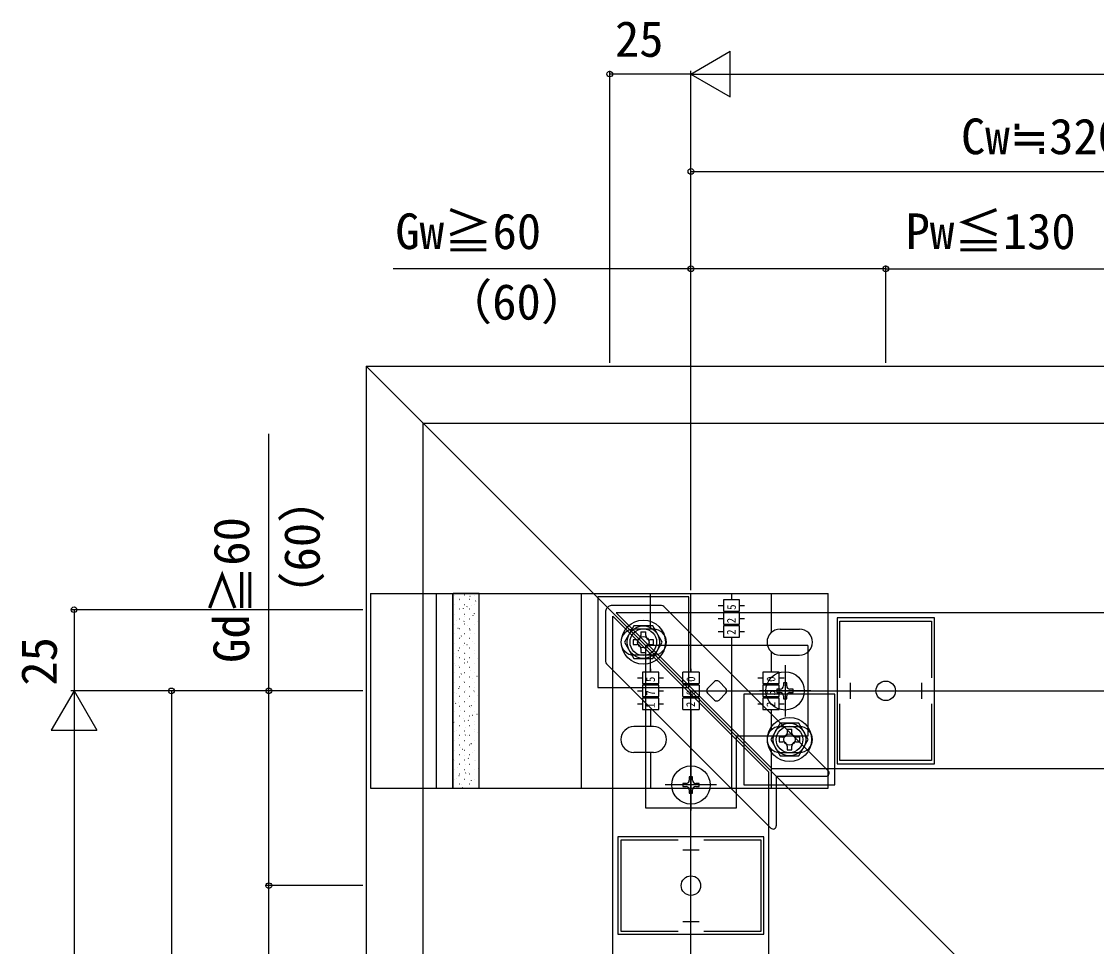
# Model space of a CAD drawing. Units: millimetres, scale not verified. Extents: x -875 to 875, y -1300 to 1292.
# Drawn here: x -372.4 to -41.3, y -450.4 to -165.4 of the extents above; entities that cross this region are included whole.
import ezdxf
from ezdxf.enums import TextEntityAlignment as Align

# ---------------------------------------------------------------- set-up
doc = ezdxf.new("R2010")
doc.units = ezdxf.units.MM
doc.header["$LTSCALE"] = 8
for name, color, linetype in [('0-2_YKK_11', 7, 'Continuous'), ('0-4_YKK_12', 2, 'Continuous'), ('0-5_YKK_13', 4, 'Continuous'), ('0-7_YKK_D', 6, 'Continuous'), ('0-9_YSS_K', 3, 'Continuous')]:
    doc.layers.add(name, color=color, linetype=linetype)
doc.styles.add('ＭＳ ゴシック', font='')
doc.styles.get('ＭＳ ゴシック').set_extended_font_data('MS Gothic')

msp = doc.modelspace()

# ---------------------------------------------------------------- linework, layer by layer
at = {"layer": '0-2_YKK_11'}
for p, q in [((-117.227, -369.1), (-117.227, -374.1)), ((-95.227, -369.1), (-95.227, -374.1)), ((-119.727, -371.6), (-114.727, -371.6)), ((-97.727, -371.6), (-92.727, -371.6)), ((-166.227, -423.1), (-166.227, -418.1)), ((-168.727, -420.6), (-163.727, -420.6)), ((-166.227, -445.1), (-166.227, -440.1)), ((-168.727, -442.6), (-163.727, -442.6))]:
    msp.add_line(p, q, dxfattribs=at)
for points in [[(-121.227, -349.1), (-121.227, -394.1), (-91.227, -394.1), (-91.227, -349.1)], [(-188.727, -446.6), (-143.727, -446.6), (-143.727, -416.6), (-188.727, -416.6)]]:
    msp.add_lwpolyline(points, close=True, dxfattribs=at)
for points in [[(-120.327, -367.631), (-120.327, -350.1), (-92.127, -350.1), (-92.127, -367.631)], [(-92.127, -375.569), (-92.127, -393.1), (-120.327, -393.1), (-120.327, -375.569)], [(-170.196, -445.7), (-187.727, -445.7), (-187.727, -417.5), (-170.196, -417.5)], [(-162.259, -417.5), (-144.727, -417.5), (-144.727, -445.7), (-162.259, -445.7)]]:
    msp.add_lwpolyline(points, dxfattribs=at)
at = {"layer": '0-4_YKK_12'}
for p, q in [((-266.227, -271.6), (-266.227, -1111.6)), ((-266.227, -271.6), (143.925, -271.6)), ((-266.227, -271.6), (-66.227, -471.6)), ((-189.227, -347.6), (-141.227, -395.6)), ((-190.227, -348.6), (-142.227, -396.6))]:
    msp.add_line(p, q, dxfattribs=at)
for points in [[(68.273, -347.6), (-172.55, -347.6), (-189.227, -347.6)], [(-190.227, -606.1), (-190.227, -365.278), (-190.227, -348.6)], [(-142.227, -606.1), (-142.227, -413.278), (-142.227, -396.6)], [(68.273, -395.6), (-124.55, -395.6), (-141.227, -395.6)]]:
    msp.add_lwpolyline(points, dxfattribs=at)
for centre in [(-106.227, -371.6), (-166.227, -431.6)]:
    msp.add_circle(centre, 3, dxfattribs=at)
at = {"layer": '0-5_YKK_13'}
for p, q in [((-264.927, -341.6), (-123.927, -341.6)), ((-244.727, -341.6), (-244.727, -401.6)), ((-239.692, -341.6), (-239.692, -401.6)), ((-239.411, -401.6), (-239.411, -341.6)), ((-239.017, -342.116), (-239.067, -342.116)), ((-237.402, -343.491), (-237.452, -343.491)), ((-237.387, -343.687), (-237.396, -343.691)), ((-235.977, -342.116), (-236.027, -342.116)), ((-234.362, -343.491), (-234.412, -343.491)), ((-234.267, -342.582), (-234.276, -342.586)), ((-232.937, -342.116), (-232.987, -342.116)), ((-232.467, -343.887), (-232.55, -343.942)), ((-231.524, -341.611), (-231.533, -341.614)), ((-200.027, -341.6), (-200.027, -401.6)), ((-178.627, -352.6), (-178.627, -341.6)), ((-166.227, -365.85), (-166.227, -341.6)), ((-153.727, -341.6), (-153.727, -343.6)), ((-153.727, -342.565), (-153.727, -343.6)), ((-141.527, -341.6), (-141.527, -353.695)), ((-239.531, -347.288), (-239.541, -347.291)), ((-239.017, -345.106), (-239.067, -345.106)), ((-237.402, -346.481), (-237.452, -346.481)), ((-236.411, -346.183), (-236.42, -346.186)), ((-235.977, -345.106), (-236.027, -345.106)), ((-235.156, -345.667), (-235.24, -345.722)), ((-234.362, -346.481), (-234.412, -346.481)), ((-233.668, -345.211), (-233.677, -345.215)), ((-232.937, -345.106), (-232.987, -345.106)), ((-192.527, -347.299), (-192.527, -362.563)), ((-175.264, -345.3), (-190.528, -345.3)), ((-174.557, -345.593), (-123.957, -396.193)), ((-157.787, -345.35), (-156.227, -345.35)), ((-151.227, -345.35), (-149.752, -345.35)), ((-239.017, -348.096), (-239.067, -348.096)), ((-238.555, -349.783), (-238.565, -349.786)), ((-237.402, -349.471), (-237.452, -349.471)), ((-236.041, -350.17), (-236.124, -350.225)), ((-235.977, -348.096), (-236.027, -348.096)), ((-235.812, -348.812), (-235.822, -348.815)), ((-234.362, -349.471), (-234.412, -349.471)), ((-233.351, -348.39), (-233.435, -348.445)), ((-233.022, -347.823), (-233.031, -347.827)), ((-232.937, -348.096), (-232.987, -348.096)), ((-232.046, -350.319), (-232.055, -350.322)), ((-157.787, -349.35), (-156.227, -349.35)), ((-151.227, -349.35), (-149.752, -349.35)), ((-239.017, -351.086), (-239.067, -351.086)), ((-239.017, -354.076), (-239.067, -354.076)), ((-237.956, -352.412), (-237.966, -352.415)), ((-237.402, -352.461), (-237.452, -352.461)), ((-235.977, -351.086), (-236.027, -351.086)), ((-235.977, -354.076), (-236.027, -354.076)), ((-235.166, -351.424), (-235.176, -351.427)), ((-234.362, -352.461), (-234.412, -352.461)), ((-234.236, -352.893), (-234.319, -352.948)), ((-234.19, -353.919), (-234.2, -353.922)), ((-232.937, -351.086), (-232.987, -351.086)), ((-232.937, -354.076), (-232.987, -354.076)), ((-231.447, -352.948), (-231.457, -352.951)), ((-177.777, -352.6), (-183.777, -352.6)), ((-181.627, -353.45), (-181.627, -354.6)), ((-181.627, -353.45), (-180.127, -353.45)), ((-180.127, -354.6), (-180.127, -353.45)), ((-157.787, -353.35), (-156.227, -353.35)), ((-151.227, -353.35), (-149.752, -353.35)), ((-138.777, -352.6), (-132.777, -352.6)), ((-239.017, -357.066), (-239.067, -357.066)), ((-237.402, -355.451), (-237.452, -355.451)), ((-237.31, -355.024), (-237.32, -355.027)), ((-236.925, -354.673), (-237.009, -354.728)), ((-236.334, -357.519), (-236.344, -357.523)), ((-235.977, -357.066), (-236.027, -357.066)), ((-235.12, -357.396), (-235.204, -357.451)), ((-234.362, -355.451), (-234.412, -355.451)), ((-233.591, -356.548), (-233.601, -356.551)), ((-232.937, -357.066), (-232.987, -357.066)), ((-184.027, -355.85), (-184.027, -357.35)), ((-182.877, -355.85), (-184.027, -355.85)), ((-184.027, -357.35), (-182.877, -357.35)), ((-177.727, -355.85), (-178.877, -355.85)), ((-178.877, -357.35), (-177.727, -357.35)), ((-177.727, -357.35), (-177.727, -355.85)), ((-153.727, -355.054), (-153.727, -356.224)), ((-153.727, -355.1), (-153.727, -401.6)), ((-239.455, -358.624), (-239.464, -358.628)), ((-239.017, -360.056), (-239.067, -360.056)), ((-237.81, -359.176), (-237.893, -359.231)), ((-237.402, -358.441), (-237.452, -358.441)), ((-235.977, -360.056), (-236.027, -360.056)), ((-235.736, -360.148), (-235.745, -360.152)), ((-234.362, -358.441), (-234.412, -358.441)), ((-232.937, -360.056), (-232.987, -360.056)), ((-232.945, -359.16), (-232.955, -359.163)), ((-177.777, -360.6), (-183.777, -360.6)), ((-181.627, -358.6), (-181.627, -359.75)), ((-178.627, -365.85), (-178.627, -360.6)), ((-141.527, -359.505), (-141.527, -365.85)), ((-138.777, -360.6), (-132.777, -360.6)), ((-239.017, -363.046), (-239.067, -363.046)), ((-238.694, -363.679), (-238.777, -363.735)), ((-238.479, -361.12), (-238.488, -361.123)), ((-237.88, -363.748), (-237.889, -363.752)), ((-237.402, -361.431), (-237.452, -361.431)), ((-236.005, -361.899), (-236.088, -361.955)), ((-235.977, -363.046), (-236.027, -363.046)), ((-235.089, -362.76), (-235.099, -362.764)), ((-234.362, -361.431), (-234.412, -361.431)), ((-232.937, -363.046), (-232.987, -363.046)), ((-231.969, -361.655), (-231.979, -361.659)), ((-192.234, -363.271), (-141.634, -413.871)), ((-141.527, -363.85), (-141.527, -365.85)), ((-137.227, -363.7), (-137.227, -379.5)), ((-239.017, -366.036), (-239.067, -366.036)), ((-237.402, -364.421), (-237.452, -364.421)), ((-237.402, -367.411), (-237.452, -367.411)), ((-237.234, -366.361), (-237.243, -366.364)), ((-236.889, -366.403), (-236.973, -366.458)), ((-235.977, -366.036), (-236.027, -366.036)), ((-234.362, -364.421), (-234.412, -364.421)), ((-234.362, -367.411), (-234.412, -367.411)), ((-234.114, -365.256), (-234.123, -365.259)), ((-232.937, -366.036), (-232.987, -366.036)), ((-232.087, -367.142), (-232.17, -367.197)), ((-178.627, -364.815), (-178.627, -365.85)), ((-168.677, -369.35), (-168.677, -365.85)), ((-163.727, -365.85), (-168.677, -365.85)), ((-166.227, -364.815), (-166.227, -365.85)), ((-163.727, -365.85), (-163.727, -369.35)), ((-141.527, -364.815), (-141.527, -365.85)), ((-239.578, -368.183), (-239.662, -368.238)), ((-239.378, -369.961), (-239.387, -369.964)), ((-239.017, -369.026), (-239.067, -369.026)), ((-237.402, -370.401), (-237.452, -370.401)), ((-236.258, -368.856), (-236.267, -368.859)), ((-235.977, -369.026), (-236.027, -369.026)), ((-234.362, -370.401), (-234.412, -370.401)), ((-233.515, -367.885), (-233.524, -367.888)), ((-232.937, -369.026), (-232.987, -369.026)), ((-232.869, -370.497), (-232.878, -370.5)), ((-182.687, -367.6), (-181.127, -367.6)), ((-176.127, -367.6), (-174.652, -367.6)), ((-168.677, -369.35), (-163.727, -369.35)), ((-168.677, -373.35), (-168.677, -369.85)), ((-163.727, -369.85), (-168.677, -369.85)), ((-163.727, -369.85), (-163.727, -373.35)), ((-161.106, -370.893), (-158.984, -368.772)), ((-157.57, -368.772), (-155.449, -370.893)), ((-145.587, -367.6), (-144.027, -367.6)), ((-139.027, -367.6), (-137.552, -367.6)), ((-239.017, -372.016), (-239.067, -372.016)), ((-238.402, -372.456), (-238.411, -372.46)), ((-237.774, -370.906), (-237.857, -370.961)), ((-237.402, -373.391), (-237.452, -373.391)), ((-235.977, -372.016), (-236.027, -372.016)), ((-235.659, -371.485), (-235.668, -371.488)), ((-235.013, -374.097), (-235.022, -374.1)), ((-234.362, -373.391), (-234.412, -373.391)), ((-232.971, -371.645), (-233.054, -371.7)), ((-232.937, -372.016), (-232.987, -372.016)), ((-231.893, -372.992), (-231.902, -372.995)), ((-182.687, -371.6), (-181.127, -371.6)), ((-176.127, -371.6), (-174.652, -371.6)), ((-168.677, -373.35), (-163.727, -373.35)), ((-168.677, -377.35), (-168.677, -373.85)), ((-163.727, -373.85), (-168.677, -373.85)), ((-163.727, -373.85), (-163.727, -377.35)), ((-158.984, -374.428), (-161.106, -372.307)), ((-155.449, -372.307), (-157.57, -374.428)), ((-155.156, -371.6), (-123.927, -371.6)), ((-145.587, -371.6), (-144.027, -371.6)), ((-129.327, -371.6), (-145.127, -371.6)), ((-138.727, -371.1), (-139.727, -371.1)), ((-139.027, -371.6), (-137.552, -371.6)), ((-239.017, -375.006), (-239.067, -375.006)), ((-238.658, -375.409), (-238.741, -375.464)), ((-237.803, -375.085), (-237.812, -375.088)), ((-237.402, -376.381), (-237.452, -376.381)), ((-235.977, -375.006), (-236.027, -375.006)), ((-234.362, -376.381), (-234.412, -376.381)), ((-234.037, -376.592), (-234.046, -376.596)), ((-233.855, -376.148), (-233.939, -376.203)), ((-232.937, -375.006), (-232.987, -375.006)), ((-182.687, -375.6), (-181.127, -375.6)), ((-178.627, -377.35), (-178.627, -379.35)), ((-178.627, -377.35), (-178.627, -378.521)), ((-178.627, -377.35), (-178.627, -382.6)), ((-176.127, -375.6), (-174.652, -375.6)), ((-168.677, -377.35), (-163.727, -377.35)), ((-166.227, -379.35), (-166.227, -377.35)), ((-166.227, -377.35), (-166.227, -378.521)), ((-166.227, -377.35), (-166.227, -401.6)), ((-145.587, -375.6), (-144.027, -375.6)), ((-141.527, -377.35), (-141.527, -383.695)), ((-141.527, -377.35), (-141.527, -378.521)), ((-139.027, -375.6), (-137.552, -375.6)), ((-239.542, -379.912), (-239.626, -379.967)), ((-239.017, -377.996), (-239.067, -377.996)), ((-237.402, -379.371), (-237.452, -379.371)), ((-237.157, -377.697), (-237.166, -377.701)), ((-236.181, -380.193), (-236.191, -380.196)), ((-235.977, -377.996), (-236.027, -377.996)), ((-234.74, -380.651), (-234.823, -380.706)), ((-234.362, -379.371), (-234.412, -379.371)), ((-233.438, -379.221), (-233.447, -379.225)), ((-232.937, -377.996), (-232.987, -377.996)), ((-232.051, -378.871), (-232.134, -378.926)), ((-239.301, -381.298), (-239.311, -381.301)), ((-239.017, -380.986), (-239.067, -380.986)), ((-239.017, -383.976), (-239.067, -383.976)), ((-238.325, -383.793), (-238.335, -383.796)), ((-237.402, -382.361), (-237.452, -382.361)), ((-235.977, -380.986), (-236.027, -380.986)), ((-235.977, -383.976), (-236.027, -383.976)), ((-235.582, -382.822), (-235.592, -382.825)), ((-234.362, -382.361), (-234.412, -382.361)), ((-232.935, -383.374), (-233.018, -383.43)), ((-232.937, -380.986), (-232.987, -380.986)), ((-232.937, -383.976), (-232.987, -383.976)), ((-232.792, -381.833), (-232.801, -381.837)), ((-177.777, -382.6), (-183.777, -382.6)), ((-138.777, -382.6), (-132.777, -382.6)), ((-136.627, -383.45), (-136.627, -384.6)), ((-136.627, -383.45), (-135.127, -383.45)), ((-135.127, -384.6), (-135.127, -383.45)), ((-239.017, -386.966), (-239.067, -386.966)), ((-237.726, -386.422), (-237.736, -386.425)), ((-237.402, -385.351), (-237.452, -385.351)), ((-235.977, -386.966), (-236.027, -386.966)), ((-235.624, -385.154), (-235.708, -385.21)), ((-234.936, -385.434), (-234.946, -385.437)), ((-234.362, -385.351), (-234.412, -385.351)), ((-232.937, -386.966), (-232.987, -386.966)), ((-231.816, -384.329), (-231.825, -384.332)), ((-152.227, -407.6), (-152.227, -385.6)), ((-139.027, -385.85), (-139.027, -387.35)), ((-137.877, -385.85), (-139.027, -385.85)), ((-139.027, -387.35), (-137.877, -387.35)), ((-132.727, -385.85), (-133.877, -385.85)), ((-133.877, -387.35), (-132.727, -387.35)), ((-132.727, -387.35), (-132.727, -385.85)), ((-239.017, -389.956), (-239.067, -389.956)), ((-237.402, -388.341), (-237.452, -388.341)), ((-237.08, -389.034), (-237.09, -389.037)), ((-236.509, -389.658), (-236.592, -389.713)), ((-235.977, -389.956), (-236.027, -389.956)), ((-234.362, -388.341), (-234.412, -388.341)), ((-233.96, -387.929), (-233.97, -387.932)), ((-233.819, -387.878), (-233.903, -387.933)), ((-233.361, -390.558), (-233.371, -390.561)), ((-232.937, -389.956), (-232.987, -389.956)), ((-177.777, -390.6), (-183.777, -390.6)), ((-178.627, -390.6), (-178.627, -401.6)), ((-141.527, -389.505), (-141.527, -401.6)), ((-138.777, -390.6), (-132.777, -390.6)), ((-136.627, -388.6), (-136.627, -389.75)), ((-239.225, -392.634), (-239.234, -392.638)), ((-239.017, -392.946), (-239.067, -392.946)), ((-237.402, -391.331), (-237.452, -391.331)), ((-236.104, -391.529), (-236.114, -391.533)), ((-235.977, -392.946), (-236.027, -392.946)), ((-234.704, -392.381), (-234.787, -392.436)), ((-234.362, -391.331), (-234.412, -391.331)), ((-232.937, -392.946), (-232.987, -392.946)), ((-232.715, -393.17), (-232.725, -393.173)), ((-166.227, -392.7), (-166.227, -408.5)), ((-239.017, -395.936), (-239.067, -395.936)), ((-238.249, -395.13), (-238.258, -395.133)), ((-237.393, -394.161), (-237.477, -394.216)), ((-237.402, -394.321), (-237.452, -394.321)), ((-237.402, -397.311), (-237.452, -397.311)), ((-235.977, -395.936), (-236.027, -395.936)), ((-235.588, -396.884), (-235.672, -396.939)), ((-235.506, -394.158), (-235.515, -394.162)), ((-234.86, -396.77), (-234.869, -396.774)), ((-234.362, -394.321), (-234.412, -394.321)), ((-234.362, -397.311), (-234.412, -397.311)), ((-232.937, -395.936), (-232.987, -395.936)), ((-231.739, -395.665), (-231.749, -395.669)), ((-239.017, -398.926), (-239.067, -398.926)), ((-238.278, -398.664), (-238.361, -398.719)), ((-237.65, -397.758), (-237.659, -397.762)), ((-237.402, -400.301), (-237.452, -400.301)), ((-237.004, -400.371), (-237.013, -400.374)), ((-235.977, -398.926), (-236.027, -398.926)), ((-234.362, -400.301), (-234.412, -400.301)), ((-233.884, -399.266), (-233.893, -399.269)), ((-232.937, -398.926), (-232.987, -398.926)), ((-158.327, -400.6), (-174.127, -400.6)), ((-167.727, -400.1), (-168.727, -400.1)), ((-139.927, -397.9), (-124.664, -397.9)), ((-139.927, -397.9), (-139.927, -413.163)), ((-236.473, -401.387), (-236.556, -401.442))]:
    msp.add_line(p, q, dxfattribs=at)
for points in [[(-264.927, -341.6), (-264.927, -401.6), (-123.927, -401.6), (-123.927, -341.6)], [(-239.692, -401.6), (-231.446, -401.6), (-231.446, -341.6), (-239.446, -341.6)], [(-190.531, -345.3), (-190.815, -345.321), (-191.092, -345.382), (-191.359, -345.482), (-191.607, -345.618), (-191.836, -345.789), (-192.037, -345.99), (-192.208, -346.218), (-192.345, -346.467), (-192.444, -346.732), (-192.506, -347.011), (-192.527, -347.296)], [(-192.527, -347.299), (-192.527, -347.298), (-192.527, -347.296)], [(-190.531, -345.3), (-190.529, -345.3), (-190.528, -345.3)], [(-181.627, -359.75), (-180.127, -359.75), (-180.127, -358.6)], [(-130.227, -357.6), (-180.227, -357.6), (-180.227, -407.6), (-152.227, -407.6)], [(-130.227, -357.6), (-130.227, -385.6), (-152.227, -385.6)], [(-136.727, -370.1), (-136.727, -369.1), (-137.727, -369.1), (-137.727, -370.1)], [(-139.727, -371.1), (-139.727, -372.1), (-138.727, -372.1)], [(-137.727, -373.1), (-137.727, -374.1), (-136.727, -374.1), (-136.727, -373.1)], [(-135.727, -372.1), (-134.727, -372.1), (-134.727, -371.1), (-135.727, -371.1)], [(-136.627, -389.75), (-135.127, -389.75), (-135.127, -388.6)], [(-168.727, -400.1), (-168.727, -401.1), (-167.727, -401.1)], [(-165.727, -399.1), (-165.727, -398.1), (-166.727, -398.1), (-166.727, -399.1)], [(-164.727, -401.1), (-163.727, -401.1), (-163.727, -400.1), (-164.727, -400.1)], [(-166.727, -402.1), (-166.727, -403.1), (-165.727, -403.1), (-165.727, -402.1)]]:
    msp.add_lwpolyline(points, dxfattribs=at)
for points in [[(-194.877, -370.6), (-166.877, -370.6), (-166.877, -342.6), (-194.877, -342.6)], [(-151.227, -347.1), (-151.227, -343.6), (-156.227, -343.6), (-156.227, -347.1)], [(-151.227, -351.1), (-151.227, -347.6), (-156.227, -347.6), (-156.227, -351.1)], [(-183.764, -351.6), (-186.651, -356.6), (-183.764, -361.6), (-177.99, -361.6), (-175.104, -356.6), (-177.99, -351.6)], [(-151.227, -355.1), (-151.227, -351.6), (-156.227, -351.6), (-156.227, -355.1)], [(-176.127, -369.35), (-176.127, -365.85), (-181.127, -365.85), (-181.127, -369.35)], [(-139.027, -369.35), (-139.027, -365.85), (-144.027, -365.85), (-144.027, -369.35)], [(-176.127, -373.35), (-176.127, -369.85), (-181.127, -369.85), (-181.127, -373.35)], [(-139.027, -373.35), (-139.027, -369.85), (-144.027, -369.85), (-144.027, -373.35)], [(-176.127, -377.35), (-176.127, -373.85), (-181.127, -373.85), (-181.127, -377.35)], [(-149.877, -400.6), (-121.877, -400.6), (-121.877, -372.6), (-149.877, -372.6)], [(-139.027, -377.35), (-139.027, -373.85), (-144.027, -373.85), (-144.027, -377.35)], [(-138.764, -381.6), (-141.651, -386.6), (-138.764, -391.6), (-132.99, -391.6), (-130.104, -386.6), (-132.99, -381.6)]]:
    msp.add_lwpolyline(points, close=True, dxfattribs=at)
for centre, radius in [((-180.877, -356.6), 6.8), ((-180.877, -356.6), 5), ((-180.877, -356.6), 4.1), ((-180.877, -356.6), 1.75), ((-137.227, -371.6), 5.9), ((-135.877, -386.6), 6.8), ((-135.877, -386.6), 5), ((-135.877, -386.6), 4.1), ((-135.877, -386.6), 1.75), ((-166.227, -400.6), 5.9)]:
    msp.add_circle(centre, radius, dxfattribs=at)
for centre, radius, start, end in [((-175.264, -346.3), 1, 45, 90), ((-183.777, -356.6), 4, 90, 270), ((-177.777, -356.6), 4, 270, 90), ((-138.777, -356.6), 4, 90, 270), ((-132.777, -356.6), 4, 270, 90), ((-182.877, -354.6), 1.25, 270, 0), ((-182.877, -358.6), 1.25, 0, 90), ((-178.877, -354.6), 1.25, 180, 270), ((-178.877, -358.6), 1.25, 90, 180), ((-191.527, -362.563), 1, 180, 225), ((-158.277, -369.479), 1, 45, 135), ((-138.727, -370.1), 1, 270, 0), ((-135.727, -370.1), 1, 180, 270), ((-160.399, -371.6), 1, 135, 225), ((-156.156, -371.6), 1, 315, 45), ((-138.727, -373.1), 1, 0, 90), ((-135.727, -373.1), 1, 90, 180), ((-158.277, -373.721), 1, 225, 315), ((-183.777, -386.6), 4, 90, 270), ((-177.777, -386.6), 4, 270, 90), ((-138.777, -386.6), 4, 90, 270), ((-132.777, -386.6), 4, 270, 90), ((-137.877, -384.6), 1.25, 270, 0), ((-137.877, -388.6), 1.25, 0, 90), ((-133.877, -384.6), 1.25, 180, 270), ((-133.877, -388.6), 1.25, 90, 180), ((-124.664, -396.9), 1, 270, 45), ((-167.727, -399.1), 1, 270, 0), ((-164.727, -399.1), 1, 180, 270), ((-167.727, -402.1), 1, 0, 90), ((-164.727, -402.1), 1, 90, 180), ((-140.927, -413.163), 1, 225, 0)]:
    msp.add_arc(centre, radius, start, end, dxfattribs=at)
at = {"layer": '0-7_YKK_D'}
for p, q in [((-166.227, -181.6), (-154.103, -174.6)), ((-154.103, -188.6), (-154.103, -174.6)), ((-191.227, -270.6), (-191.227, -180.6)), ((-166.227, -181.6), (-191.227, -181.6)), ((-166.227, -340.6), (-166.227, -180.6)), ((-166.227, -340.6), (-166.227, -180.6)), ((-166.227, -181.6), (-154.103, -188.6)), ((-166.227, -181.6), (-141.978, -181.6)), ((-152.227, -181.6), (855.001, -181.6)), ((-166.227, -340.6), (-166.227, -210.6)), ((-166.227, -211.6), (83.773, -211.6)), ((-166.227, -340.6), (-166.227, -240.6)), ((-106.227, -270.6), (-106.227, -240.6)), ((-106.227, -270.6), (-106.227, -240.6)), ((-106.227, -241.6), (-11.227, -241.6)), ((-267.227, -346.6), (-357.227, -346.6)), ((-356.227, -346.6), (-356.227, -371.6)), ((-356.227, -371.6), (-363.227, -383.724)), ((-267.227, -371.6), (-357.227, -371.6)), ((-267.227, -371.6), (-357.227, -371.6)), ((-356.227, -371.6), (-349.227, -383.724)), ((-356.227, -371.6), (-356.227, -395.849)), ((-267.227, -371.6), (-327.227, -371.6)), ((-326.227, -371.6), (-326.227, -621.6)), ((-267.227, -371.6), (-297.227, -371.6)), ((-363.227, -383.724), (-349.227, -383.724)), ((-356.227, -385.6), (-356.227, -1107.6)), ((-267.227, -431.6), (-297.227, -431.6)), ((-267.227, -431.6), (-297.227, -431.6)), ((-296.227, -526.6), (-296.227, -431.6))]:
    msp.add_line(p, q, dxfattribs=at)
for points in [[(-106.227, -241.6), (-166.227, -241.6), (-257.893, -241.6)], [(-296.227, -431.6), (-296.227, -371.6), (-296.227, -292.464)]]:
    msp.add_lwpolyline(points, dxfattribs=at)
for centre in [(-191.227, -181.6), (-166.227, -211.6), (-166.227, -241.6), (-106.227, -241.6), (-106.227, -241.6), (-356.227, -346.6), (-326.227, -371.6), (-296.227, -371.6), (-296.227, -431.6), (-296.227, -431.6)]:
    msp.add_circle(centre, 0.875, dxfattribs=at)
at = {"layer": '0-9_YSS_K'}
for p, q in [((-248.727, -1126.6), (-248.727, -289.1)), ((-248.727, -289.1), (835.001, -289.1)), ((-166.227, -1259.6), (-166.227, -371.6)), ((-166.227, -371.6), (838.001, -371.6))]:
    msp.add_line(p, q, dxfattribs=at)

# ---------------------------------------------------------------- texts
at = {"layer": '0-5_YKK_13', "style": 'ＭＳ ゴシック', "width": 0.9}
for s, p in [('5', (-151.587, -346.643)), ('2', (-151.606, -350.78)), ('2', (-151.645, -354.356)), ('5', (-176.487, -368.893)), ('0', (-164.087, -368.818)), ('0', (-139.387, -368.818)), ('7', (-176.506, -373.105)), ('0', (-164.106, -372.955)), ('5', (-139.406, -373.03)), ('1', (-176.545, -376.868)), ('2', (-164.145, -376.606)), ('2', (-139.445, -376.606))]:
    msp.add_text(s, height=2.711, rotation=90, dxfattribs=at).set_placement(p, align=Align.BOTTOM_LEFT)
at = {"layer": '0-7_YKK_D', "style": 'ＭＳ ゴシック'}
for s, p in [('25', (-189.636, -179.6)), ('Cw≒320', (-83.031, -209.6)), ('Gw≧60', (-257.257, -238.833)), ('Pw≦130', (-100.105, -238.833)), ('（60）', (-242.427, -260.56))]:
    msp.add_text(s, height=11, dxfattribs=at).set_placement(p, align=Align.BOTTOM_LEFT)
for s, p in [('（60）', (-277.267, -349.819)), ('Gd≧60', (-298.994, -362.986)), ('25', (-358.227, -370.009))]:
    msp.add_text(s, height=11, rotation=90, dxfattribs=at).set_placement(p, align=Align.BOTTOM_LEFT)

doc.saveas('drawing.dxf')
